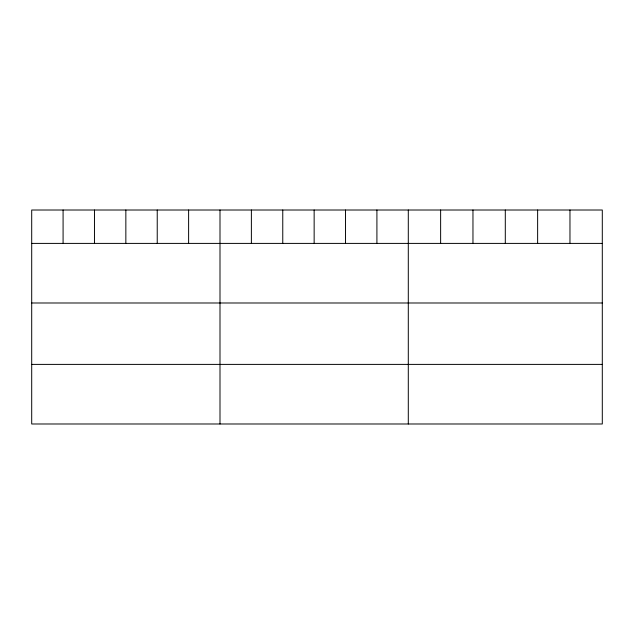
<?xml version="1.0" encoding="UTF-8"?>
<svg xmlns="http://www.w3.org/2000/svg" width="634" height="634" viewBox="0 0 634 634"><rect width="100%" height="100%" fill="white"/><g stroke="black" fill="none" stroke-linecap="round" stroke-linejoin="round"><path stroke-width="0.95" d="M602.3 243.401L602.3 423.988L31.7 423.988L31.7 210.012L602.3 210.012L602.3 243.401L31.7 243.401M31.7 302.989L602.3 302.989M31.7 364.392L602.3 364.392M569.966 210.012L569.966 243.401M537.632 210.012L537.632 243.401M505.298 210.012L505.298 243.401M472.964 210.012L472.964 243.401M440.63 210.012L440.63 243.401M408.296 210.012L408.296 423.988M376.913 210.012L376.913 243.401M345.53 210.012L345.53 243.401M314.147 210.012L314.147 243.401M282.764 210.012L282.764 243.401M251.381 210.012L251.381 243.401M219.998 210.012L219.998 423.988M188.615 210.012L188.615 243.401M157.232 210.012L157.232 243.401M125.849 210.012L125.849 243.401M94.466 210.012L94.466 243.401M63.083 210.012L63.083 243.401"/></g></svg>
